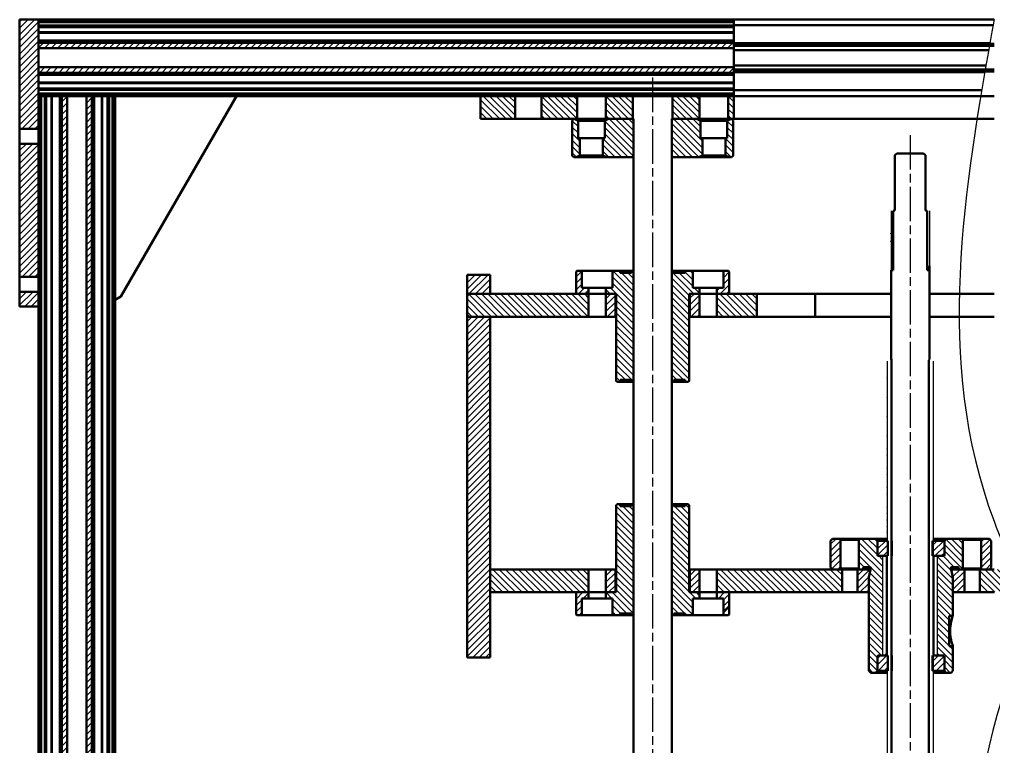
# Model space of a CAD drawing. Header units: millimetres. Extents: x -1615 to 4166, y 5 to 3174.
# Drawn here: x 205.7 to 375.5, y 3027.3 to 3154 of the extents above; entities that cross this region are included whole.
import ezdxf

# ---------------------------------------------------------------- set-up
doc = ezdxf.new("R2010")
doc.units = ezdxf.units.MM
doc.header["$LTSCALE"] = 0.25
doc.linetypes.add('ACAD_ISO08W100', pattern=[36, 24, -3, 6, -3])
for name, color, linetype, lineweight in [('duong tam', 2, 'ACAD_ISO08W100', 25), ('Hatch', 5, 'Continuous', 25), ('Net dam', 7, 'Continuous', 50), ('net manh', 3, 'Continuous', 25)]:
    doc.layers.add(name, color=color, linetype=linetype, lineweight=lineweight)
pattern_1 = [(45, (-1877.9931, 848.6926), (-0.561266, 0.561266), [])]
pattern_2 = [(135, (-1877.9931, 848.6926), (-0.561266, -0.561266), [])]

msp = doc.modelspace()

# ---------------------------------------------------------------- hatches: boundary and pattern name
at = {"layer": 'Hatch'}
h = msp.add_hatch(dxfattribs=at)
h.set_pattern_fill('ANSI31', color=256, scale=0.25)
h.set_pattern_definition(pattern_1)
h.paths.add_polyline_path([(205.725, 3134.885), (209.058, 3134.885), (209.058, 3153.952), (205.725, 3153.952)])
h.paths.add_polyline_path([(209.058, 3132.307), (205.725, 3132.307), (205.725, 3109.106), (209.058, 3109.106)])
h.paths.add_polyline_path([(209.058, 3103.952), (209.058, 3106.528), (205.725, 3106.528), (205.725, 3103.952)])
h = msp.add_hatch(dxfattribs=at)
h.set_pattern_fill('ANSI31', color=256, scale=0.25, style=0)
h.set_pattern_definition(pattern_1)
h.paths.add_polyline_path([(330.181, 3149.886), (209.058, 3149.886), (209.058, 3148.952), (330.181, 3148.952)], flags=0)
h = msp.add_hatch(dxfattribs=at)
h.set_pattern_fill('ANSI31', color=256, scale=0.25, style=0)
h.set_pattern_definition(pattern_1)
h.paths.add_polyline_path([(209.058, 3144.686), (330.181, 3144.686), (330.181, 3145.619), (209.058, 3145.619)], flags=0)
h = msp.add_hatch(dxfattribs=at)
h.set_pattern_fill('ANSI31', color=256, scale=0.25, style=0)
h.set_pattern_definition(pattern_1)
h.paths.add_polyline_path([(213.125, 3140.619), (213.125, 2900.619), (214.058, 2900.619), (214.058, 3140.619)], flags=0)
h = msp.add_hatch(dxfattribs=at)
h.set_pattern_fill('ANSI31', color=256, scale=0.25, style=0)
h.set_pattern_definition(pattern_1)
h.paths.add_polyline_path([(217.391, 3140.619), (217.391, 2900.619), (218.325, 2900.619), (218.325, 3140.619)], flags=0)
h = msp.add_hatch(dxfattribs=at)
h.set_pattern_fill('ANSI31', color=256, scale=0.25, angle=90)
h.set_pattern_definition(pattern_2)
h.paths.add_polyline_path([(312.608, 3140.619), (307.891, 3140.619), (307.891, 3136.619), (312.608, 3136.619)])
h.paths.add_polyline_path([(312.725, 3136.352), (312.458, 3136.619), (308.391, 3136.619), (307.725, 3136.294), (307.725, 3133.286), (307.391, 3133.286), (307.391, 3130.278), (308.058, 3129.952), (312.458, 3129.952), (312.725, 3130.219)])
h.paths.add_polyline_path([(324.225, 3140.619), (319.508, 3140.619), (319.508, 3136.619), (324.225, 3136.619)])
h.paths.add_polyline_path([(324.391, 3136.294), (323.725, 3136.619), (319.658, 3136.619), (319.391, 3136.352), (319.391, 3130.219), (319.658, 3129.952), (324.058, 3129.952), (324.725, 3130.278), (324.725, 3133.286), (324.391, 3133.286)])
h.paths.add_polyline_path([(292.094, 3140.619), (286.058, 3140.619), (286.058, 3136.619), (292.094, 3136.619)])
h.paths.add_polyline_path([(303.391, 3133.286), (303.058, 3133.286), (303.058, 3136.294), (302.391, 3136.619), (302.325, 3136.619), (302.058, 3136.352), (302.058, 3130.219), (302.325, 3129.952), (302.725, 3129.952), (303.391, 3130.278)])
h.paths.add_polyline_path([(302.891, 3140.619), (296.689, 3140.619), (296.689, 3136.619), (302.891, 3136.619)])
h.paths.add_polyline_path([(330.181, 3140.619), (329.225, 3140.619), (329.225, 3136.619), (330.181, 3136.619)])
h.paths.add_polyline_path([(330.058, 3136.352), (329.791, 3136.619), (329.725, 3136.619), (329.058, 3136.294), (329.058, 3133.286), (328.725, 3133.286), (328.725, 3130.278), (329.391, 3129.952), (329.791, 3129.952), (330.058, 3130.219)])
h = msp.add_hatch(dxfattribs=at)
h.set_pattern_fill('ANSI31', color=256, scale=0.25, angle=90)
h.set_pattern_definition(pattern_2)
h.paths.add_polyline_path([(312.725, 3110.149), (312.391, 3110.149), (312.391, 3109.815), (310.391, 3109.815), (310.391, 3110.149), (309.058, 3110.149), (309.058, 3107.215), (307.891, 3107.215), (307.891, 3106.149), (309.558, 3106.149), (309.725, 3106.149), (309.725, 3090.949), (309.858, 3090.815), (310.391, 3090.815), (310.391, 3091.149), (312.391, 3091.149), (312.391, 3090.815), (312.725, 3090.815)])
h.paths.add_polyline_path([(304.891, 3106.149), (284.058, 3106.149), (283.725, 3105.815), (283.725, 3102.482), (284.058, 3102.149), (304.891, 3102.149)])
h = msp.add_hatch(dxfattribs=at)
h.set_pattern_fill('ANSI31', color=256, scale=0.25)
h.set_pattern_definition(pattern_1)
h.paths.add_polyline_path([(287.725, 3109.482), (283.725, 3109.482), (283.725, 3106.149), (287.725, 3106.149)])
h.paths.add_polyline_path([(287.725, 3102.149), (283.725, 3102.149), (283.725, 3087.516), (287.725, 3087.516)])
h = msp.add_hatch(dxfattribs=at)
h.set_pattern_fill('ANSI31', color=256, scale=0.25)
h.set_pattern_definition(pattern_1)
h.paths.add_polyline_path([(302.725, 3106.282), (302.858, 3106.149), (304.891, 3106.149), (304.891, 3107.215), (303.725, 3107.215), (303.725, 3110.149), (302.858, 3110.149), (302.725, 3110.015)])
h.paths.add_polyline_path([(309.558, 3106.149), (307.891, 3106.149), (307.891, 3102.149), (309.558, 3102.149)])
h.paths.add_polyline_path([(324.225, 3106.149), (322.558, 3106.149), (322.558, 3102.149), (324.225, 3102.149)])
h.paths.add_polyline_path([(329.258, 3106.149), (329.391, 3106.282), (329.391, 3110.015), (329.258, 3110.149), (328.391, 3110.149), (328.391, 3107.215), (327.225, 3107.215), (327.225, 3106.149)])
h.paths.add_polyline_path([(324.225, 3058.149), (322.558, 3058.149), (322.558, 3054.149), (324.225, 3054.149)])
h.paths.add_polyline_path([(328.391, 3053.082), (328.391, 3050.149), (329.258, 3050.149), (329.391, 3050.282), (329.391, 3054.015), (329.258, 3054.149), (327.225, 3054.149), (327.225, 3053.082)])
h.paths.add_polyline_path([(307.891, 3054.149), (309.558, 3054.149), (309.558, 3058.149), (307.891, 3058.149)])
h.paths.add_polyline_path([(303.725, 3053.082), (304.891, 3053.082), (304.891, 3054.149), (302.858, 3054.149), (302.725, 3054.015), (302.725, 3050.282), (302.858, 3050.149), (303.725, 3050.149)])
h = msp.add_hatch(dxfattribs=at)
h.set_pattern_fill('ANSI31', color=256, scale=0.25, angle=90)
h.set_pattern_definition(pattern_2)
h.paths.add_polyline_path([(322.391, 3106.149), (324.225, 3106.149), (324.225, 3107.215), (323.058, 3107.215), (323.058, 3110.149), (321.725, 3110.149), (321.725, 3109.815), (319.725, 3109.815), (319.725, 3110.149), (319.391, 3110.149), (319.391, 3090.815), (319.725, 3090.815), (319.725, 3091.149), (321.725, 3091.149), (321.725, 3090.815), (322.258, 3090.815), (322.391, 3090.949)])
h = msp.add_hatch(dxfattribs=at)
h.set_pattern_fill('ANSI31', color=256, scale=0.25, angle=90)
h.set_pattern_definition(pattern_2)
h.paths.add_polyline_path([(327.225, 3106.149), (327.225, 3102.149), (334.225, 3102.149), (334.225, 3106.149)])
h = msp.add_hatch(dxfattribs=at)
h.set_pattern_fill('ANSI31', color=256, scale=0.25)
h.set_pattern_definition(pattern_1)
h.paths.add_polyline_path([(355.225, 3040.482), (355.225, 3042.981, -0.4117728), (355.389, 3043.149), (356.156, 3043.149), (356.558, 3043.149), (356.891, 3043.482), (356.891, 3060.482), (356.951, 3094.406), (356.951, 3040.482)])
h.paths.add_polyline_path([(366.891, 3042.984, 0.4155216), (366.722, 3043.149), (364.925, 3043.149), (364.925, 3040.482), (366.725, 3040.482), (366.891, 3040.482)])
h = msp.add_hatch(dxfattribs=at)
h.set_pattern_fill('ANSI31', color=256, scale=0.25)
h.set_pattern_definition(pattern_1)
h.paths.add_polyline_path([(287.725, 3087.516), (283.725, 3087.516), (283.725, 3080.727), (287.725, 3080.727)])
h.paths.add_polyline_path([(287.725, 3080.727), (283.725, 3080.727), (283.725, 3042.815), (287.725, 3042.815)])
h = msp.add_hatch(dxfattribs=at)
h.set_pattern_fill('ANSI31', color=256, scale=0.25, angle=90)
h.set_pattern_definition(pattern_2)
h.paths.add_polyline_path([(322.391, 3069.349), (322.258, 3069.482), (321.725, 3069.482), (321.725, 3069.149), (319.725, 3069.149), (319.725, 3069.482), (319.391, 3069.482), (319.391, 3050.149), (319.725, 3050.149), (319.725, 3050.482), (321.725, 3050.482), (321.725, 3050.149), (323.058, 3050.149), (323.058, 3053.082), (324.225, 3053.082), (324.225, 3054.149), (322.558, 3054.149), (322.391, 3054.149)])
h.paths.add_polyline_path([(312.725, 3069.482), (312.391, 3069.482), (312.391, 3069.149), (310.391, 3069.149), (310.391, 3069.482), (309.858, 3069.482), (309.725, 3069.349), (309.725, 3054.149), (307.891, 3054.149), (307.891, 3053.082), (309.058, 3053.082), (309.058, 3050.149), (310.391, 3050.149), (310.391, 3050.482), (312.391, 3050.482), (312.391, 3050.149), (312.725, 3050.149)])
h.paths.add_polyline_path([(304.891, 3058.149), (287.725, 3058.149), (287.725, 3054.149), (304.891, 3054.149)])
h = msp.add_hatch(dxfattribs=at)
h.set_pattern_fill('ANSI31', color=256, scale=0.25)
h.set_pattern_definition(pattern_1)
h.paths.add_polyline_path([(348.791, 3063.315), (348.625, 3063.482), (347.391, 3063.482), (347.058, 3063.149), (347.058, 3058.482), (347.391, 3058.149), (348.625, 3058.149), (348.791, 3058.315)])
h.paths.add_polyline_path([(375.058, 3063.149), (374.725, 3063.482), (373.491, 3063.482), (373.325, 3063.315), (373.325, 3058.315), (373.491, 3058.149), (374.725, 3058.149), (375.058, 3058.482)])
h = msp.add_hatch(dxfattribs=at)
h.set_pattern_fill('ANSI31', color=256, scale=0.25, angle=90)
h.set_pattern_definition(pattern_2)
h.paths.add_polyline_path([(356.156, 3060.482), (355.391, 3060.482, -0.4124576), (355.225, 3060.648), (355.225, 3063.149), (354.891, 3063.482), (352.158, 3063.482), (351.991, 3063.315), (351.991, 3058.315), (352.158, 3058.149), (352.56, 3058.149, 0.485241), (352.728, 3058.349, -0.4709643), (352.89, 3058.549), (353.914, 3058.549, -0.4845857), (354.078, 3058.345), (354.032, 3058.149), (353.725, 3056.815), (353.725, 3040.482), (354.058, 3040.149), (354.891, 3040.149), (355.225, 3040.482), (355.225, 3042.981, -0.4117728), (355.389, 3043.149), (356.156, 3043.149)])
at = {"layer": 'Hatch', "transparency": 33554687}
h = msp.add_hatch(dxfattribs=at)
h.set_pattern_fill('ANSI31', color=256, scale=0.25)
h.set_pattern_definition(pattern_1)
h.paths.add_polyline_path([(356.951, 3063.149), (355.391, 3063.149), (355.225, 3063.149), (355.225, 3060.649), (355.391, 3060.482), (356.951, 3060.482)])
at = {"layer": 'Hatch'}
h = msp.add_hatch(dxfattribs=at)
h.set_pattern_fill('ANSI31', color=256, scale=0.25)
h.set_pattern_definition(pattern_1)
h.paths.add_polyline_path([(366.891, 3063.149), (366.725, 3063.149), (364.925, 3063.149), (364.925, 3060.482), (366.725, 3060.482, 0.4142145), (366.891, 3060.649)])
h = msp.add_hatch(dxfattribs=at)
h.set_pattern_fill('ANSI31', color=256, scale=0.25, angle=90)
h.set_pattern_definition(pattern_2)
h.paths.add_polyline_path([(368.391, 3056.815), (368.045, 3058.315), (369.391, 3058.315, 0.4171323), (369.56, 3058.149), (369.958, 3058.149), (370.125, 3058.315), (370.125, 3063.315), (369.958, 3063.482), (367.225, 3063.482), (366.891, 3063.149), (366.891, 3060.65, -0.4171087), (366.725, 3060.482), (365.719, 3060.482), (365.719, 3043.149), (366.722, 3043.149, -0.4155216), (366.891, 3042.984), (366.891, 3040.482), (367.225, 3040.149), (368.058, 3040.149), (368.391, 3040.482), (368.391, 3044.749), (367.725, 3044.749), (367.725, 3050.082), (368.391, 3050.082)])
h.paths.add_polyline_path([(368.2, 3058.549), (369.223, 3058.549, -0.4164256), (369.391, 3058.382), (368.034, 3058.382, -0.4119794)], flags=16)
h = msp.add_hatch(dxfattribs=at)
h.set_pattern_fill('ANSI31', color=256, scale=0.25, angle=90)
h.set_pattern_definition([(135, (0, 862.5856), (-0.561266, -0.561266), [])])
h.paths.add_polyline_path([(349.058, 3058.149), (327.225, 3058.149), (327.225, 3054.149), (349.058, 3054.149)])
edge = h.paths.add_edge_path()
edge.add_spline(control_points=[(379.849, 3054.149), (379.575, 3055.484), (379.191, 3056.817), (378.745, 3058.149)], knot_values=[96.1671583, 96.1671583, 96.1671583, 96.1671583, 100.3421784, 100.3421784, 100.3421784, 100.3421784], degree=3, periodic=0)
edge.add_line((378.745, 3058.149), (375.543, 3058.149))
edge.add_line((375.543, 3058.149), (373.058, 3058.149))
edge.add_line((373.058, 3058.149), (373.058, 3054.149))
edge.add_line((373.058, 3054.149), (375.543, 3054.149))
edge.add_line((375.543, 3054.149), (379.849, 3054.149))
edge = h.paths.add_edge_path()
edge.add_spline(control_points=[(377.261, 2943.952), (377.23, 2944.175), (377.199, 2944.397), (377.167, 2944.619)], knot_values=[210.4210526, 210.4210526, 210.4210526, 210.4210526, 211.0896888, 211.0896888, 211.0896888, 211.0896888], degree=3, periodic=0)
edge.add_line((377.167, 2944.619), (375.543, 2944.619))
edge.add_line((375.543, 2944.619), (368.604, 2944.619))
edge.add_line((368.604, 2944.619), (368.604, 2940.619))
edge.add_line((368.604, 2940.619), (375.543, 2940.619))
edge.add_line((375.543, 2940.619), (377.726, 2940.619))
edge.add_spline(control_points=[(377.726, 2940.619), (377.571, 2941.73), (377.416, 2942.841), (377.261, 2943.952)], knot_values=[211.0896888, 211.0896888, 211.0896888, 211.0896888, 214.4353814, 214.4353814, 214.4353814, 214.4353814], degree=3, periodic=0)
h.paths.add_polyline_path([(353.271, 2944.619), (329.225, 2944.619), (329.225, 2940.619), (353.271, 2940.619)])
h = msp.add_hatch(dxfattribs=at)
h.set_pattern_fill('ANSI31', color=256, scale=0.25)
h.set_pattern_definition(pattern_1)
h.paths.add_polyline_path([(353.725, 3056.815), (354.032, 3058.149), (351.725, 3058.149), (351.725, 3054.149), (353.725, 3054.149)])
h.paths.add_polyline_path([(370.391, 3058.149), (368.084, 3058.149), (368.391, 3056.815), (368.391, 3054.149), (370.391, 3054.149)])
at = {"layer": 'Net dam'}
h = msp.add_hatch(dxfattribs=at)
h.set_pattern_fill('ANSI31', color=256, style=0)
h.set_pattern_definition([(45, (0.001, 1685.1156), (-2.245064, 2.245064), [])])
h.paths.add_polyline_path([(328.391, 3050.149), (329.258, 3050.149), (329.391, 3050.282), (329.391, 3054.015), (329.258, 3054.149), (327.225, 3054.149), (327.225, 3053.082), (328.391, 3053.082)], flags=0)

# ---------------------------------------------------------------- linework, layer by layer
at = {"layer": 'duong tam'}
for p, q in [((316.058, 3143.819), (316.058, 2937.419)), ((360.938, 3133.819), (360.938, 2912.019))]:
    msp.add_line(p, q, dxfattribs=at)
at = {"layer": 'Net dam'}
for p, q in [((209.058, 3153.952), (205.725, 3153.952)), ((205.725, 3134.885), (205.725, 3153.952)), ((209.058, 3134.885), (209.058, 3153.952)), ((209.058, 3153.952), (330.181, 3153.952)), ((209.058, 3153.819), (330.181, 3153.819)), ((209.058, 3153.752), (330.181, 3153.752)), ((209.058, 3153.619), (330.181, 3153.619)), ((330.181, 3153.952), (330.181, 3152.952)), ((330.181, 3153.952), (375.543, 3153.952)), ((209.058, 3153.486), (330.181, 3153.486)), ((209.058, 3152.886), (330.181, 3152.886)), ((209.058, 3152.752), (330.181, 3152.752)), ((209.058, 3152.619), (330.181, 3152.619)), ((330.181, 3152.952), (375.366, 3152.952)), ((330.181, 3152.952), (330.181, 3149.886)), ((209.058, 3151.715), (330.181, 3151.715)), ((209.058, 3151.621), (330.181, 3151.621)), ((209.058, 3150.276), (330.181, 3150.276)), ((209.058, 3149.886), (209.058, 3148.952)), ((209.058, 3149.886), (330.181, 3149.886)), ((209.058, 3148.952), (330.181, 3148.952)), ((330.181, 3149.886), (330.181, 3148.952)), ((330.181, 3149.819), (374.812, 3149.819)), ((330.181, 3149.686), (375.543, 3149.686)), ((330.181, 3149.552), (374.765, 3149.552)), ((330.181, 3149.486), (374.753, 3149.486)), ((330.181, 3149.352), (375.543, 3149.352)), ((330.181, 3148.952), (330.181, 3145.619)), ((330.181, 3148.626), (374.602, 3148.626)), ((330.181, 3145.619), (209.058, 3145.619)), ((209.058, 3145.619), (209.058, 3144.686)), ((330.181, 3145.945), (374.134, 3145.945)), ((330.181, 3145.619), (330.181, 3144.686)), ((330.181, 3145.219), (375.543, 3145.219)), ((330.181, 3144.686), (209.058, 3144.686)), ((209.058, 3144.295), (330.181, 3144.295)), ((330.181, 3145.086), (373.986, 3145.086)), ((330.181, 3145.019), (373.974, 3145.019)), ((330.181, 3144.886), (375.543, 3144.886)), ((330.181, 3144.752), (373.929, 3144.752)), ((330.181, 3144.686), (330.181, 3141.619)), ((209.058, 3142.951), (330.181, 3142.951)), ((209.058, 3142.857), (330.181, 3142.857)), ((209.058, 3141.952), (330.181, 3141.952)), ((209.058, 3141.819), (330.181, 3141.819)), ((209.058, 3141.686), (330.181, 3141.686)), ((209.058, 3141.086), (330.181, 3141.086)), ((209.058, 3140.952), (330.181, 3140.952)), ((209.058, 3140.819), (330.181, 3140.819)), ((209.058, 3140.752), (330.181, 3140.752)), ((209.058, 3140.619), (209.191, 3140.619)), ((209.191, 3140.619), (209.191, 2900.619)), ((209.191, 3140.619), (209.258, 3140.619)), ((209.258, 3140.619), (209.258, 2900.619)), ((209.258, 3140.619), (209.391, 3140.619)), ((209.391, 3140.619), (209.391, 2900.619)), ((209.391, 3140.619), (209.525, 3140.619)), ((209.525, 3140.619), (209.525, 2900.619)), ((209.525, 3140.619), (210.125, 3140.619)), ((210.125, 3140.619), (210.125, 2900.619)), ((210.125, 3140.619), (210.258, 3140.619)), ((210.258, 3140.619), (210.258, 2900.619)), ((210.258, 3140.619), (212.484, 3140.619)), ((210.391, 3140.619), (210.391, 2900.619)), ((211.296, 3140.619), (211.296, 2900.619)), ((211.39, 3140.619), (211.39, 2900.619)), ((212.484, 3140.619), (212.734, 3140.619)), ((212.734, 3140.619), (212.734, 2900.619)), ((212.734, 3140.619), (213.125, 3140.619)), ((214.058, 3140.619), (213.125, 3140.619)), ((213.125, 2900.619), (213.125, 3140.619)), ((214.058, 2900.619), (214.058, 3140.619)), ((217.391, 3140.619), (214.058, 3140.619)), ((217.391, 3140.619), (217.391, 2900.619)), ((218.325, 3140.619), (217.391, 3140.619)), ((218.325, 3140.619), (218.325, 2900.619)), ((218.325, 3140.619), (218.715, 3140.619)), ((218.715, 3140.619), (218.715, 2900.619)), ((218.715, 3140.619), (218.965, 3140.619)), ((218.965, 3140.619), (221.191, 3140.619)), ((220.059, 3140.619), (220.059, 2900.619)), ((220.154, 3140.619), (220.154, 2900.619)), ((221.058, 3140.619), (221.058, 2900.619)), ((221.191, 3140.619), (221.191, 2900.619)), ((221.191, 3140.619), (221.325, 3140.619)), ((221.325, 3140.619), (221.325, 2900.619)), ((221.325, 3140.619), (221.925, 3140.619)), ((221.925, 3140.619), (221.925, 2900.619)), ((221.925, 3140.619), (222.058, 3140.619)), ((222.058, 3140.619), (222.058, 2900.619)), ((222.058, 3140.619), (222.191, 3140.619)), ((222.191, 3140.619), (222.191, 2900.619)), ((222.191, 3140.619), (222.258, 3140.619)), ((222.258, 3140.619), (222.258, 2900.619)), ((222.258, 3140.619), (222.391, 3140.619)), ((222.391, 3140.619), (222.391, 2940.619)), ((222.391, 3140.619), (286.058, 3140.619)), ((223.391, 3105.684), (243.561, 3140.619)), ((286.058, 3136.619), (286.058, 3140.619)), ((286.058, 3140.619), (292.094, 3140.619)), ((292.094, 3136.619), (292.094, 3140.619)), ((292.094, 3140.619), (296.689, 3140.619)), ((296.689, 3140.619), (296.689, 3136.619)), ((296.689, 3140.619), (302.891, 3140.619)), ((302.891, 3136.619), (302.891, 3140.619)), ((302.891, 3140.619), (307.891, 3140.619)), ((307.891, 3140.619), (307.891, 3136.619)), ((307.891, 3140.619), (312.608, 3140.619)), ((312.608, 3136.619), (312.608, 3140.619)), ((312.608, 3140.619), (313.716, 3140.619)), ((313.716, 3140.619), (318.4, 3140.619)), ((318.4, 3140.619), (319.508, 3140.619)), ((319.508, 3140.619), (319.508, 3136.619)), ((319.508, 3140.619), (324.225, 3140.619)), ((324.225, 3136.619), (324.225, 3140.619)), ((324.225, 3140.619), (329.225, 3140.619)), ((329.225, 3140.619), (329.225, 3136.619)), ((329.225, 3140.619), (330.181, 3140.619)), ((330.181, 3141.619), (330.181, 3140.619)), ((330.181, 3141.619), (373.397, 3141.619)), ((330.181, 3140.619), (330.181, 3136.619)), ((375.543, 3140.619), (330.181, 3140.619)), ((286.058, 3136.619), (292.094, 3136.619)), ((292.094, 3136.619), (296.689, 3136.619)), ((296.689, 3136.619), (302.891, 3136.619)), ((302.325, 3136.619), (302.058, 3136.352)), ((302.391, 3136.619), (302.325, 3136.619)), ((303.058, 3136.294), (302.391, 3136.619)), ((302.891, 3136.619), (307.891, 3136.619)), ((308.391, 3136.619), (307.725, 3136.294)), ((307.891, 3136.619), (312.608, 3136.619)), ((312.458, 3136.619), (308.391, 3136.619)), ((312.725, 3136.352), (312.458, 3136.619)), ((312.608, 3136.619), (312.725, 3136.619)), ((312.725, 2944.619), (312.725, 3136.619)), ((319.391, 3136.619), (319.391, 2944.619)), ((319.658, 3136.619), (319.391, 3136.352)), ((319.391, 3136.619), (319.508, 3136.619)), ((319.508, 3136.619), (324.225, 3136.619)), ((323.725, 3136.619), (319.658, 3136.619)), ((324.391, 3136.294), (323.725, 3136.619)), ((324.225, 3136.619), (329.225, 3136.619)), ((329.725, 3136.619), (329.058, 3136.294)), ((329.225, 3136.619), (330.181, 3136.619)), ((329.791, 3136.619), (329.725, 3136.619)), ((330.058, 3136.352), (329.791, 3136.619)), ((375.543, 3136.619), (330.181, 3136.619)), ((302.058, 3136.352), (302.058, 3130.219)), ((303.058, 3136.294), (303.058, 3133.286)), ((307.725, 3136.294), (303.058, 3136.294)), ((307.725, 3133.286), (307.725, 3136.294)), ((312.725, 3136.352), (312.725, 3130.219)), ((319.391, 3130.219), (319.391, 3136.352)), ((324.391, 3136.294), (324.391, 3133.286)), ((329.058, 3136.294), (324.391, 3136.294)), ((329.058, 3133.286), (329.058, 3136.294)), ((330.058, 3130.219), (330.058, 3136.352)), ((209.058, 3134.885), (205.725, 3134.885)), ((205.725, 3132.307), (205.725, 3134.885)), ((209.058, 3132.307), (209.058, 3134.885)), ((303.058, 3133.286), (303.391, 3133.286)), ((303.391, 3133.286), (303.391, 3130.278)), ((307.391, 3133.286), (303.391, 3133.286)), ((307.391, 3130.278), (307.391, 3133.286)), ((307.391, 3133.286), (307.725, 3133.286)), ((324.391, 3133.286), (324.725, 3133.286)), ((324.725, 3133.286), (324.725, 3130.278)), ((328.725, 3133.286), (324.725, 3133.286)), ((328.725, 3130.278), (328.725, 3133.286)), ((328.725, 3133.286), (329.058, 3133.286)), ((205.725, 3132.307), (209.058, 3132.307)), ((205.725, 3109.106), (205.725, 3132.307)), ((209.058, 3109.106), (209.058, 3132.307)), ((302.058, 3130.219), (302.325, 3129.952)), ((302.725, 3129.952), (302.325, 3129.952)), ((302.725, 3129.952), (303.391, 3130.278)), ((308.058, 3129.952), (302.725, 3129.952)), ((303.391, 3130.278), (307.391, 3130.278)), ((307.391, 3130.278), (308.058, 3129.952)), ((312.458, 3129.952), (308.058, 3129.952)), ((312.458, 3129.952), (312.725, 3130.219)), ((312.725, 3129.952), (312.458, 3129.952)), ((319.391, 3130.219), (319.658, 3129.952)), ((319.658, 3129.952), (319.391, 3129.952)), ((324.058, 3129.952), (319.658, 3129.952)), ((324.058, 3129.952), (324.725, 3130.278)), ((329.391, 3129.952), (324.058, 3129.952)), ((324.725, 3130.278), (328.725, 3130.278)), ((328.725, 3130.278), (329.391, 3129.952)), ((329.791, 3129.952), (329.391, 3129.952)), ((329.791, 3129.952), (330.058, 3130.219)), ((358.604, 3130.619), (358.271, 3130.286)), ((358.271, 3130.286), (358.271, 3120.786)), ((363.271, 3130.619), (358.604, 3130.619)), ((363.604, 3130.286), (363.271, 3130.619)), ((363.604, 3120.786), (363.604, 3130.286)), ((358.104, 3120.619), (357.965, 3120.619)), ((357.965, 3120.619), (357.965, 3110.299)), ((363.771, 3120.619), (363.91, 3120.619)), ((363.91, 3120.619), (363.91, 3110.299)), ((357.604, 3116.697), (357.604, 3116.613)), ((357.965, 3116.405), (357.965, 3116.238)), ((357.604, 3115.363), (357.604, 3115.28)), ((357.965, 3115.072), (357.965, 3114.905)), ((283.725, 3109.482), (287.725, 3109.482)), ((283.725, 3109.482), (283.725, 3106.149)), ((287.725, 3109.482), (287.725, 3106.149)), ((302.858, 3110.149), (302.725, 3110.015)), ((302.725, 3106.282), (302.725, 3110.015)), ((302.858, 3110.149), (303.725, 3110.149)), ((303.725, 3110.149), (303.725, 3107.215)), ((309.058, 3110.149), (303.725, 3110.149)), ((309.058, 3107.215), (309.058, 3110.149)), ((309.058, 3110.149), (310.391, 3110.149)), ((310.391, 3110.149), (310.391, 3109.815)), ((312.391, 3110.149), (310.391, 3110.149)), ((312.391, 3109.815), (310.391, 3109.815)), ((312.391, 3109.815), (312.391, 3110.149)), ((312.725, 3110.149), (312.391, 3110.149)), ((312.725, 3110.149), (312.725, 3090.815)), ((319.391, 3090.815), (319.391, 3110.149)), ((319.725, 3110.149), (319.391, 3110.149)), ((319.725, 3110.149), (319.725, 3109.815)), ((321.725, 3110.149), (319.725, 3110.149)), ((321.725, 3109.815), (319.725, 3109.815)), ((321.725, 3109.815), (321.725, 3110.149)), ((321.725, 3110.149), (323.058, 3110.149)), ((323.058, 3110.149), (323.058, 3107.215)), ((328.391, 3110.149), (323.058, 3110.149)), ((328.391, 3107.215), (328.391, 3110.149)), ((328.391, 3110.149), (329.258, 3110.149)), ((329.391, 3110.015), (329.258, 3110.149)), ((329.391, 3110.015), (329.391, 3106.282)), ((357.965, 3110.299), (357.604, 3110.299)), ((357.604, 3094.893), (357.604, 3110.299)), ((363.91, 3110.299), (364.271, 3110.295)), ((364.271, 3109.559), (364.271, 3111.03)), ((364.271, 3094.786), (364.271, 3110.295)), ((209.058, 3109.106), (205.725, 3109.106)), ((205.725, 3106.528), (205.725, 3109.106)), ((209.058, 3106.528), (209.058, 3109.106)), ((205.725, 3106.528), (209.058, 3106.528)), ((205.725, 3103.952), (205.725, 3106.528)), ((209.058, 3103.952), (209.058, 3106.528)), ((284.058, 3106.149), (283.725, 3105.815)), ((287.725, 3106.149), (283.725, 3106.149)), ((283.725, 3105.815), (283.725, 3106.149)), ((304.891, 3106.149), (284.058, 3106.149)), ((302.725, 3106.282), (302.858, 3106.149)), ((302.858, 3106.149), (304.891, 3106.149)), ((304.891, 3107.215), (303.725, 3107.215)), ((304.891, 3107.215), (304.891, 3106.149)), ((307.891, 3107.215), (304.891, 3107.215)), ((304.891, 3106.149), (307.891, 3106.149)), ((304.891, 3106.149), (304.891, 3102.149)), ((307.891, 3106.149), (307.891, 3107.215)), ((309.058, 3107.215), (307.891, 3107.215)), ((307.891, 3106.149), (309.725, 3106.149)), ((307.891, 3102.149), (307.891, 3106.149)), ((309.558, 3106.149), (307.891, 3106.149)), ((309.558, 3106.149), (309.558, 3102.149)), ((309.725, 3090.949), (309.725, 3106.149)), ((322.391, 3106.149), (322.391, 3090.949)), ((322.391, 3106.149), (324.225, 3106.149)), ((324.225, 3106.149), (322.558, 3106.149)), ((322.558, 3102.149), (322.558, 3106.149)), ((324.225, 3107.215), (323.058, 3107.215)), ((324.225, 3107.215), (324.225, 3106.149)), ((327.225, 3107.215), (324.225, 3107.215)), ((324.225, 3106.149), (327.225, 3106.149)), ((324.225, 3106.149), (324.225, 3102.149)), ((327.225, 3106.149), (327.225, 3107.215)), ((328.391, 3107.215), (327.225, 3107.215)), ((327.225, 3106.149), (329.258, 3106.149)), ((327.225, 3102.149), (327.225, 3106.149)), ((334.225, 3106.149), (327.225, 3106.149)), ((329.258, 3106.149), (329.391, 3106.282)), ((334.225, 3106.149), (334.225, 3102.149)), ((344.391, 3106.149), (334.225, 3106.149)), ((344.391, 3102.149), (344.391, 3106.149)), ((357.604, 3106.149), (344.391, 3106.149)), ((375.543, 3106.149), (364.271, 3106.149)), ((222.391, 3105.107), (223.391, 3105.684)), ((283.725, 3102.482), (283.725, 3105.815)), ((205.725, 3103.952), (209.058, 3103.952)), ((209.058, 3103.952), (209.058, 2900.619)), ((283.725, 3102.482), (284.058, 3102.149)), ((283.725, 3102.149), (283.725, 3102.482)), ((283.725, 3102.149), (283.725, 3042.815)), ((287.725, 3102.149), (283.725, 3102.149)), ((304.891, 3102.149), (284.058, 3102.149)), ((287.725, 3102.149), (287.725, 3042.815)), ((307.891, 3102.149), (304.891, 3102.149)), ((309.558, 3102.149), (307.891, 3102.149)), ((309.725, 3102.149), (309.558, 3102.149)), ((322.558, 3102.149), (322.391, 3102.149)), ((324.225, 3102.149), (322.558, 3102.149)), ((327.225, 3102.149), (324.225, 3102.149)), ((334.225, 3102.149), (327.225, 3102.149)), ((344.391, 3102.149), (334.225, 3102.149)), ((357.604, 3102.149), (344.391, 3102.149)), ((375.543, 3102.149), (364.271, 3102.149)), ((357.674, 3094.596), (357.604, 3094.893)), ((357.674, 3094.596), (357.673, 2963.952)), ((364.201, 3094.596), (364.271, 3094.786)), ((364.201, 3094.596), (364.202, 2963.952)), ((309.725, 3090.949), (309.858, 3090.815)), ((309.858, 3090.815), (310.391, 3090.815)), ((310.391, 3091.149), (312.391, 3091.149)), ((310.391, 3091.149), (310.391, 3090.815)), ((310.391, 3090.815), (312.391, 3090.815)), ((312.391, 3090.815), (312.391, 3091.149)), ((312.391, 3090.815), (312.725, 3090.815)), ((319.391, 3090.815), (319.725, 3090.815)), ((319.725, 3091.149), (321.725, 3091.149)), ((319.725, 3091.149), (319.725, 3090.815)), ((319.725, 3090.815), (321.725, 3090.815)), ((321.725, 3090.815), (321.725, 3091.149)), ((321.725, 3090.815), (322.258, 3090.815)), ((322.391, 3090.949), (322.258, 3090.815)), ((309.858, 3069.482), (309.725, 3069.349)), ((309.725, 3054.149), (309.725, 3069.349)), ((310.391, 3069.482), (309.858, 3069.482)), ((310.391, 3069.482), (310.391, 3069.149)), ((312.391, 3069.482), (310.391, 3069.482)), ((312.391, 3069.149), (310.391, 3069.149)), ((312.391, 3069.149), (312.391, 3069.482)), ((312.725, 3069.482), (312.391, 3069.482)), ((312.725, 3069.482), (312.725, 3050.149)), ((319.391, 3050.149), (319.391, 3069.482)), ((319.725, 3069.482), (319.391, 3069.482)), ((319.81, 3069.215), (319.69, 3069.215)), ((319.725, 3069.482), (319.725, 3069.149)), ((321.725, 3069.482), (319.725, 3069.482)), ((321.725, 3069.149), (319.725, 3069.149)), ((319.885, 3069.224), (319.885, 3069.149)), ((319.908, 3069.215), (319.908, 3069.149)), ((320.098, 3069.224), (320.098, 3069.149)), ((320.101, 3069.215), (320.101, 3069.149)), ((320.504, 3069.215), (320.504, 3069.224)), ((320.55, 3069.215), (320.55, 3069.149)), ((321.145, 3069.215), (320.55, 3069.215)), ((321.145, 3069.215), (321.145, 3069.149)), ((321.725, 3069.149), (321.725, 3069.482)), ((322.258, 3069.482), (321.725, 3069.482)), ((322.391, 3069.349), (322.258, 3069.482)), ((322.391, 3069.349), (322.391, 3054.149)), ((347.391, 3063.482), (347.058, 3063.149)), ((347.058, 3063.149), (347.058, 3058.482)), ((348.625, 3063.482), (347.391, 3063.482)), ((348.625, 3063.482), (348.791, 3063.315)), ((352.158, 3063.482), (348.625, 3063.482)), ((348.791, 3063.315), (348.791, 3058.315)), ((351.991, 3063.315), (348.791, 3063.315)), ((351.991, 3063.315), (352.158, 3063.482)), ((351.991, 3058.315), (351.991, 3063.315)), ((354.891, 3063.482), (352.158, 3063.482)), ((355.225, 3063.149), (354.891, 3063.482)), ((354.891, 3063.482), (356.965, 3063.482)), ((355.225, 3060.649), (355.225, 3063.149)), ((355.225, 3062.982), (355.225, 3060.649)), ((364.817, 3063.149), (364.817, 3060.482)), ((364.817, 3063.149), (366.891, 3063.149)), ((364.925, 3063.482), (367.225, 3063.482)), ((366.891, 3063.149), (367.225, 3063.482)), ((366.891, 3063.149), (366.891, 3060.647)), ((369.958, 3063.482), (367.225, 3063.482)), ((369.958, 3063.482), (370.125, 3063.315)), ((373.491, 3063.482), (369.958, 3063.482)), ((370.125, 3063.315), (370.125, 3058.315)), ((373.325, 3063.315), (370.125, 3063.315)), ((373.325, 3063.315), (373.491, 3063.482)), ((373.325, 3058.315), (373.325, 3063.315)), ((374.725, 3063.482), (373.491, 3063.482)), ((375.058, 3063.149), (374.725, 3063.482)), ((375.058, 3058.482), (375.058, 3063.149)), ((357.058, 3060.482), (355.391, 3060.482)), ((356.891, 3060.482), (356.891, 3060.533)), ((356.891, 3060.482), (356.891, 3043.149)), ((364.817, 3060.482), (366.725, 3060.482)), ((364.984, 3060.482), (364.984, 3043.149)), ((352.891, 3058.549), (353.915, 3058.549)), ((368.201, 3058.549), (369.225, 3058.549)), ((287.725, 3054.149), (287.725, 3058.149)), ((287.725, 3058.149), (304.891, 3058.149)), ((304.891, 3058.149), (304.891, 3054.149)), ((307.891, 3058.149), (304.891, 3058.149)), ((307.891, 3054.149), (307.891, 3058.149)), ((307.891, 3058.149), (309.558, 3058.149)), ((309.558, 3058.149), (309.558, 3054.149)), ((309.725, 3058.149), (309.558, 3058.149)), ((322.558, 3058.149), (322.391, 3058.149)), ((322.558, 3054.149), (322.558, 3058.149)), ((322.558, 3058.149), (324.225, 3058.149)), ((324.225, 3058.149), (324.225, 3054.149)), ((327.225, 3058.149), (324.225, 3058.149)), ((327.225, 3054.149), (327.225, 3058.149)), ((327.225, 3058.149), (349.058, 3058.149)), ((347.058, 3058.482), (347.391, 3058.149)), ((347.391, 3058.149), (348.625, 3058.149)), ((348.791, 3058.315), (348.625, 3058.149)), ((351.991, 3058.315), (348.791, 3058.315)), ((349.058, 3058.149), (349.058, 3054.149)), ((351.725, 3058.149), (349.058, 3058.149)), ((351.725, 3054.149), (351.725, 3058.149)), ((351.725, 3058.149), (354.032, 3058.149)), ((351.991, 3058.315), (352.158, 3058.149)), ((352.158, 3058.149), (352.558, 3058.149)), ((352.158, 3058.149), (352.56, 3058.149)), ((354.082, 3058.382), (352.725, 3058.382)), ((352.725, 3058.382), (352.725, 3058.315)), ((352.725, 3058.315), (354.071, 3058.315)), ((354.032, 3058.149), (353.725, 3056.815)), ((354.071, 3058.315), (354.032, 3058.149)), ((354.078, 3058.345), (354.071, 3058.315)), ((369.391, 3058.382), (368.034, 3058.382)), ((368.391, 3056.815), (368.039, 3058.345)), ((368.045, 3058.315), (369.391, 3058.315)), ((368.084, 3058.149), (370.391, 3058.149)), ((369.391, 3058.382), (369.391, 3058.315)), ((369.556, 3058.149), (369.958, 3058.149)), ((369.558, 3058.149), (369.958, 3058.149)), ((370.125, 3058.315), (369.958, 3058.149)), ((373.325, 3058.315), (370.125, 3058.315)), ((370.391, 3058.149), (370.391, 3054.149)), ((373.058, 3058.149), (370.391, 3058.149)), ((373.058, 3054.149), (373.058, 3058.149)), ((373.058, 3058.149), (375.543, 3058.149)), ((373.491, 3058.149), (373.325, 3058.315)), ((373.491, 3058.149), (374.725, 3058.149)), ((374.725, 3058.149), (375.058, 3058.482)), ((353.725, 3056.815), (353.725, 3040.482)), ((368.391, 3056.815), (368.391, 3050.082)), ((287.725, 3054.149), (304.891, 3054.149)), ((302.858, 3054.149), (302.725, 3054.015)), ((302.725, 3050.282), (302.725, 3054.015)), ((304.891, 3054.149), (302.858, 3054.149)), ((304.891, 3054.149), (304.891, 3053.082)), ((307.891, 3054.149), (304.891, 3054.149)), ((307.891, 3053.082), (307.891, 3054.149)), ((309.725, 3054.149), (307.891, 3054.149)), ((307.891, 3054.149), (309.558, 3054.149)), ((324.225, 3054.149), (322.391, 3054.149)), ((322.558, 3054.149), (324.225, 3054.149)), ((324.225, 3054.149), (324.225, 3053.082)), ((327.225, 3054.149), (324.225, 3054.149)), ((327.225, 3053.082), (327.225, 3054.149)), ((329.258, 3054.149), (327.225, 3054.149)), ((327.225, 3054.149), (349.058, 3054.149)), ((329.391, 3054.015), (329.258, 3054.149)), ((329.391, 3054.015), (329.391, 3050.282)), ((349.058, 3054.149), (351.725, 3054.149)), ((351.725, 3054.149), (353.725, 3054.149)), ((356.891, 3053.767), (356.891, 3054.53)), ((368.391, 3054.149), (370.391, 3054.149)), ((370.391, 3054.149), (373.058, 3054.149)), ((373.058, 3054.149), (375.543, 3054.149)), ((303.725, 3053.082), (303.725, 3050.149)), ((303.725, 3053.082), (304.891, 3053.082)), ((304.891, 3053.082), (307.891, 3053.082)), ((307.891, 3053.082), (309.058, 3053.082)), ((309.058, 3050.149), (309.058, 3053.082)), ((323.058, 3053.082), (324.225, 3053.082)), ((323.058, 3053.082), (323.058, 3050.149)), ((324.225, 3053.082), (327.225, 3053.082)), ((327.225, 3053.082), (328.391, 3053.082)), ((328.391, 3050.149), (328.391, 3053.082)), ((356.891, 3051.1), (356.891, 3051.864)), ((302.725, 3050.282), (302.858, 3050.149)), ((303.725, 3050.149), (302.858, 3050.149)), ((303.725, 3050.149), (309.058, 3050.149)), ((310.391, 3050.149), (309.058, 3050.149)), ((310.391, 3050.482), (310.391, 3050.149)), ((310.391, 3050.482), (312.391, 3050.482)), ((310.391, 3050.149), (312.391, 3050.149)), ((311.073, 3050.415), (311.073, 3050.482)), ((311.073, 3050.415), (311.668, 3050.415)), ((311.668, 3050.415), (311.668, 3050.482)), ((311.736, 3050.415), (311.736, 3050.407)), ((312.119, 3050.415), (312.119, 3050.482)), ((312.122, 3050.407), (312.122, 3050.482)), ((312.316, 3050.415), (312.316, 3050.482)), ((312.34, 3050.407), (312.34, 3050.482)), ((312.391, 3050.149), (312.391, 3050.482)), ((312.391, 3050.149), (312.725, 3050.149)), ((319.391, 3050.149), (319.725, 3050.149)), ((319.725, 3050.482), (321.725, 3050.482)), ((319.725, 3050.482), (319.725, 3050.149)), ((319.725, 3050.149), (321.725, 3050.149)), ((321.725, 3050.149), (321.725, 3050.482)), ((323.058, 3050.149), (321.725, 3050.149)), ((323.058, 3050.149), (328.391, 3050.149)), ((329.258, 3050.149), (328.391, 3050.149)), ((329.258, 3050.149), (329.391, 3050.282)), ((367.725, 3050.082), (367.725, 3044.749)), ((367.725, 3050.082), (368.391, 3050.082)), ((356.891, 3048.434), (356.891, 3049.197)), ((356.891, 3045.767), (356.891, 3046.53)), ((356.558, 3043.149), (356.891, 3043.482)), ((356.891, 3043.482), (356.891, 3043.864)), ((367.725, 3044.749), (368.391, 3044.749)), ((368.391, 3040.482), (368.391, 3044.749)), ((287.725, 3042.815), (283.725, 3042.815)), ((355.225, 3042.982), (355.225, 3040.482)), ((355.391, 3043.149), (356.156, 3043.149)), ((356.156, 3043.149), (356.891, 3043.149)), ((357.058, 3043.149), (357.058, 3043.087)), ((357.058, 3043.087), (357.058, 3040.689)), ((366.727, 3043.149), (364.817, 3043.149)), ((364.817, 3043.149), (364.817, 3043.087)), ((364.817, 3043.087), (364.817, 3040.689)), ((366.891, 3040.649), (366.891, 3042.982)), ((366.891, 3042.982), (366.891, 3040.482)), ((353.725, 3040.482), (354.058, 3040.149)), ((354.058, 3040.149), (354.891, 3040.149)), ((354.891, 3040.149), (355.225, 3040.482)), ((356.938, 3040.149), (354.891, 3040.149)), ((355.225, 3040.482), (357.058, 3040.482)), ((357.058, 3040.689), (357.058, 3040.482)), ((364.817, 3040.689), (364.817, 3040.482)), ((366.725, 3040.482), (364.817, 3040.482)), ((367.225, 3040.149), (364.925, 3040.149)), ((366.725, 3040.482), (366.891, 3040.482)), ((366.891, 3040.482), (367.225, 3040.149)), ((367.225, 3040.149), (368.058, 3040.149)), ((368.058, 3040.149), (368.391, 3040.482)), ((357.664, 3038.563), (357.653, 3038.515))]:
    msp.add_line(p, q, dxfattribs=at)
for points in [[(357.058, 3063.149), (355.391, 3063.149), (355.225, 3063.149)], [(357.058, 3063.149), (357.058, 3063.087), (357.058, 3060.689), (357.058, 3060.482)]]:
    msp.add_lwpolyline(points, dxfattribs=at)
for centre, start, end in [((358.104, 3120.786), 270, 0), ((363.771, 3120.786), 180, 270), ((355.391, 3060.649), 180, 270), ((366.725, 3060.649), 270, 0), ((352.891, 3058.382), 90, 180), ((353.915, 3058.382), 347.00538, 90), ((368.201, 3058.382), 90, 192.99462), ((369.225, 3058.382), 0, 90), ((352.558, 3058.315), 270, 0), ((369.558, 3058.315), 180, 270), ((355.391, 3042.982), 90, 180), ((366.725, 3042.982), 0, 90)]:
    msp.add_arc(centre, 0.167, start, end, dxfattribs=at)
for points, knots in [([(320.028, 3069.215), (320.008, 3069.215), (319.951, 3069.215), (319.925, 3069.215), (319.908, 3069.215)], [0, 0, 0, 0, 0.3369806, 1, 1, 1, 1]), ([(320.55, 3069.215), (320.494, 3069.215), (320.384, 3069.215), (320.23, 3069.215), (320.128, 3069.215), (320.11, 3069.215), (320.101, 3069.215)], [0, 0, 0, 0, 0.2816365, 0.5598445, 0.7798346, 1, 1, 1, 1]), ([(356.891, 3053.767), (356.888, 3053.759), (356.882, 3053.742), (356.867, 3053.727), (356.857, 3053.72), (356.855, 3053.719)], [0, 0, 0, 0, 0.4343275, 0.8686712, 1, 1, 1, 1]), ([(311.668, 3050.415), (311.724, 3050.415), (311.835, 3050.415), (311.988, 3050.415), (312.091, 3050.415), (312.11, 3050.415), (312.119, 3050.415)], [0, 0, 0, 0, 0.2816637, 0.5599226, 0.7799032, 1, 1, 1, 1]), ([(312.192, 3050.415), (312.213, 3050.415), (312.272, 3050.415), (312.298, 3050.415), (312.316, 3050.415)], [0, 0, 0, 0, 0.3464902, 1, 1, 1, 1]), ([(356.891, 3051.1), (356.888, 3051.092), (356.882, 3051.075), (356.867, 3051.06), (356.857, 3051.054), (356.855, 3051.052)], [0, 0, 0, 0, 0.4343275, 0.8686712, 1, 1, 1, 1]), ([(368.391, 3044.749), (368.389, 3044.756), (368.381, 3044.776), (368.297, 3045.011), (368.136, 3045.529), (367.968, 3046.272), (367.874, 3047.153), (367.901, 3048.04), (368.024, 3048.841), (368.194, 3049.502), (368.355, 3049.984), (368.379, 3050.049), (368.391, 3050.082)], [0, 0, 0, 0, 0.0506028, 0.1508884, 0.2540886, 0.3628911, 0.4718399, 0.5741789, 0.6738161, 0.7784727, 0.8882871, 1, 1, 1, 1])]:
    msp.add_open_spline(points, degree=3, knots=knots, dxfattribs=at)
at = {"layer": 'net manh'}
for p, q in [((357.604, 3120.619), (357.604, 3110.299)), ((364.271, 3120.619), (364.271, 3110.299)), ((356.951, 3094.406), (356.951, 2963.952)), ((364.925, 3094.406), (364.925, 2963.952)), ((357.794, 3063.149), (357.794, 3060.482)), ((364.081, 3063.149), (364.081, 3060.482)), ((356.156, 3043.149), (356.156, 3060.482)), ((365.719, 3043.149), (365.719, 3060.482)), ((357.794, 3043.149), (357.794, 3040.482)), ((364.081, 3043.149), (364.081, 3040.482))]:
    msp.add_line(p, q, dxfattribs=at)
msp.add_open_spline([(375.543, 3153.952), (370.277, 3124.258), (364.001, 3088.87), (382.57, 3050.926), (367.327, 3012.535), (374.934, 2961.432), (380.999, 2916.898), (383.202, 2900.619)], degree=3, knots=[0, 0, 0, 0, 87.4199867, 104.1838496, 119.6943624, 205.3398959, 254.8279468, 254.8279468, 254.8279468, 254.8279468], dxfattribs=at)

doc.saveas('drawing.dxf')
